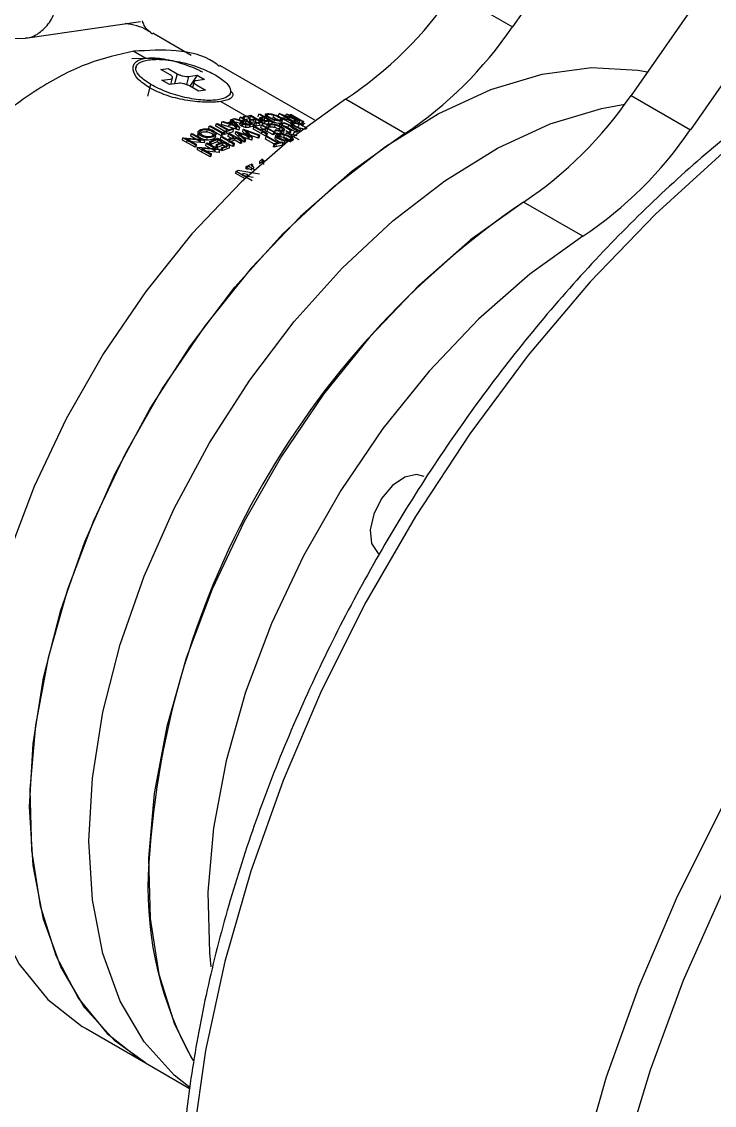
# Model space of a CAD drawing. Header units: millimetres. Extents: x 0 to 293, y 0 to 345.
# Drawn here: x 165.36 to 190.13, y 29.99 to 68.71 of the extents above; entities that cross this region are included whole.
import ezdxf

# ---------------------------------------------------------------- set-up
doc = ezdxf.new("R2010")
doc.units = ezdxf.units.MM

msp = doc.modelspace()

# ---------------------------------------------------------------- linework, layer by layer
at = {"color": 7, "linetype": 'Continuous', "lineweight": 25}
for p, q in [((265.632, 178.381), (187.152, 66.074)), ((267.754, 177.157), (189.273, 64.85)), ((251.499, 166.677), (182.909, 68.523)), ((180.788, 69.748), (182.909, 68.523)), ((165.497, 68.124), (169.604, 68.722)), ((171.418, 67.508), (170.052, 68.297)), ((165.042, 68.116), (165.497, 68.124)), ((170.23, 67.39), (169.297, 67.38)), ((169.372, 67.653), (169.796, 67.408)), ((169.451, 67.093), (169.439, 67.05)), ((170.342, 67.002), (170.594, 67.038)), ((170.667, 66.814), (170.342, 67.002)), ((170.594, 67.038), (170.919, 66.85)), ((175.839, 65.187), (172.45, 67.143)), ((170.376, 66.618), (170.681, 66.662)), ((170.645, 66.463), (170.376, 66.618)), ((170.694, 66.47), (170.758, 66.706)), ((170.919, 66.85), (170.82, 66.488)), ((171.33, 66.757), (171.249, 66.463)), ((171.33, 66.757), (171.634, 66.801)), ((171.634, 66.801), (171.376, 66.406)), ((171.903, 66.646), (171.598, 66.602)), ((171.634, 66.801), (171.903, 66.646)), ((169.869, 66.055), (169.98, 66.463)), ((170.949, 66.507), (170.645, 66.463)), ((171.685, 66.226), (171.36, 66.414)), ((171.521, 66.558), (171.465, 66.353)), ((171.612, 66.45), (171.937, 66.263)), ((171.937, 66.263), (171.685, 66.226)), ((172.483, 65.856), (173.498, 65.27)), ((172.816, 66.128), (172.828, 66.171)), ((179.065, 64.716), (176.944, 65.94)), ((187.152, 66.074), (189.273, 64.85)), ((172.302, 64.973), (172.317, 65.062)), ((172.317, 65.062), (172.362, 65.077)), ((172.719, 64.834), (172.317, 65.062)), ((172.362, 65.077), (172.764, 64.849)), ((172.507, 65.04), (172.524, 65.129)), ((172.524, 65.129), (172.571, 65.143)), ((173.151, 64.927), (172.524, 65.129)), ((172.571, 65.143), (172.71, 65.098)), ((172.71, 65.098), (172.904, 65.153)), ((172.765, 65.08), (172.928, 65.126)), ((173.001, 65.002), (172.765, 65.08)), ((172.823, 65.13), (172.842, 65.219)), ((172.885, 65.063), (172.823, 65.13)), ((172.842, 65.219), (172.886, 65.231)), ((172.904, 65.153), (172.842, 65.219)), ((172.886, 65.231), (173.158, 64.929)), ((172.904, 65.15), (172.924, 65.24)), ((173.188, 65.071), (172.904, 65.15)), ((172.909, 65.036), (172.928, 65.126)), ((172.924, 65.24), (172.976, 65.253)), ((173.208, 65.161), (172.924, 65.24)), ((172.928, 65.126), (173.034, 65.011)), ((172.976, 65.253), (173.247, 65.176)), ((173.146, 65.206), (173.168, 65.296)), ((173.32, 65.107), (173.146, 65.206)), ((173.168, 65.296), (173.212, 65.305)), ((173.342, 65.197), (173.168, 65.296)), ((173.188, 65.071), (173.208, 65.161)), ((173.212, 65.305), (173.655, 65.053)), ((173.226, 64.979), (173.246, 65.069)), ((173.247, 65.176), (173.266, 65.181)), ((173.266, 65.181), (173.342, 65.197)), ((173.269, 65.231), (173.292, 65.321)), ((173.311, 65.207), (173.269, 65.231)), ((173.272, 64.99), (173.292, 65.08)), ((173.282, 65.067), (173.304, 65.157)), ((173.36, 65.084), (173.282, 65.067)), ((173.292, 65.321), (173.523, 65.361)), ((173.333, 65.298), (173.292, 65.321)), ((173.304, 65.157), (173.382, 65.174)), ((173.311, 65.207), (173.333, 65.298)), ((173.525, 65.244), (173.311, 65.207)), ((173.549, 65.335), (173.333, 65.298)), ((173.382, 65.174), (173.36, 65.084)), ((173.548, 64.977), (173.36, 65.084)), ((173.382, 65.174), (173.569, 65.068)), ((173.569, 65.068), (173.491, 65.051)), ((173.502, 65.122), (173.525, 65.212)), ((173.543, 65.098), (173.502, 65.122)), ((173.523, 65.361), (173.551, 65.365)), ((173.962, 65.108), (173.523, 65.361)), ((173.525, 65.244), (173.549, 65.335)), ((173.685, 65.153), (173.525, 65.244)), ((173.525, 65.212), (173.71, 65.244)), ((173.566, 65.189), (173.525, 65.212)), ((173.543, 65.098), (173.566, 65.189)), ((173.726, 65.129), (173.543, 65.098)), ((173.71, 65.244), (173.549, 65.335)), ((173.551, 65.365), (173.994, 65.113)), ((173.751, 65.22), (173.566, 65.189)), ((173.679, 65.004), (173.702, 65.094)), ((173.702, 65.094), (173.909, 65.13)), ((173.744, 65.07), (173.702, 65.094)), ((173.744, 65.07), (173.721, 64.98)), ((173.726, 65.129), (173.751, 65.22)), ((173.884, 65.039), (173.726, 65.129)), ((173.962, 65.108), (173.744, 65.07)), ((173.909, 65.13), (173.751, 65.22)), ((173.816, 65.311), (173.843, 65.402)), ((173.84, 65.174), (173.866, 65.265)), ((173.843, 65.402), (173.886, 65.406)), ((174.011, 65.306), (173.843, 65.402)), ((173.886, 65.406), (174.329, 65.153)), ((173.904, 65.11), (173.929, 65.201)), ((173.936, 65.298), (174.011, 65.306)), ((173.947, 65.116), (173.973, 65.207)), ((173.953, 65.183), (173.98, 65.274)), ((173.994, 65.113), (173.962, 65.108)), ((173.969, 65.022), (173.994, 65.113)), ((173.98, 65.274), (174.053, 65.282)), ((174.053, 65.282), (174.026, 65.191)), ((174.046, 65.057), (174.072, 65.148)), ((174.079, 65.383), (174.05, 65.292)), ((174.053, 65.282), (174.245, 65.173)), ((174.111, 65.276), (174.14, 65.367)), ((174.245, 65.173), (174.172, 65.165)), ((174.184, 65.05), (174.211, 65.141)), ((174.329, 65.153), (174.211, 65.141)), ((174.301, 65.062), (174.329, 65.153)), ((174.369, 65.377), (174.338, 65.286)), ((174.376, 65.106), (174.405, 65.197)), ((174.532, 65.338), (174.565, 65.429)), ((174.979, 65.082), (174.532, 65.338)), ((174.563, 64.98), (174.591, 65.071)), ((175.012, 65.173), (174.565, 65.429)), ((174.565, 65.429), (174.572, 65.429)), ((174.572, 65.429), (175.112, 65.236)), ((174.601, 65.135), (174.632, 65.226)), ((174.625, 65.009), (174.654, 65.1)), ((174.662, 65.118), (174.693, 65.209)), ((174.732, 65.256), (174.665, 65.28)), ((174.666, 64.985), (174.696, 65.077)), ((174.766, 65.347), (174.699, 65.371)), ((174.699, 65.371), (174.718, 65.361)), ((174.718, 65.361), (174.752, 65.343)), ((174.732, 65.256), (174.766, 65.347)), ((175.269, 65.061), (174.732, 65.256)), ((174.752, 65.343), (175.05, 65.172)), ((175.305, 65.152), (174.766, 65.347)), ((174.792, 65.32), (174.827, 65.411)), ((175.126, 65.24), (174.827, 65.411)), ((174.827, 65.411), (174.865, 65.407)), ((174.865, 65.407), (175.312, 65.151)), ((174.921, 65.307), (174.958, 65.398)), ((175.09, 65.149), (174.927, 65.242)), ((175.401, 65.144), (174.958, 65.398)), ((174.958, 65.398), (174.998, 65.393)), ((175, 65.072), (174.968, 64.981)), ((175.012, 65.173), (174.979, 65.082)), ((175.017, 65.08), (174.979, 65.082)), ((174.998, 65.393), (175.441, 65.139)), ((175.05, 65.172), (175.012, 65.173)), ((175.017, 65.08), (175.05, 65.172)), ((175.09, 65.149), (175.126, 65.24)), ((175.122, 65.131), (175.09, 65.149)), ((175.112, 65.236), (175.152, 65.221)), ((175.364, 65.053), (175.116, 65.195)), ((175.122, 65.131), (175.158, 65.222)), ((175.13, 65.127), (175.122, 65.131)), ((175.158, 65.222), (175.126, 65.24)), ((175.13, 65.127), (175.165, 65.218)), ((175.143, 65.12), (175.13, 65.127)), ((175.152, 65.221), (175.179, 65.211)), ((175.165, 65.218), (175.158, 65.222)), ((175.179, 65.211), (175.165, 65.218)), ((175.269, 65.061), (175.305, 65.152)), ((175.276, 65.06), (175.312, 65.151)), ((175.312, 65.151), (175.305, 65.152)), ((175.364, 65.053), (175.401, 65.144)), ((175.441, 65.139), (175.401, 65.144)), ((175.441, 65.139), (175.404, 65.048)), ((175.409, 64.991), (175.445, 65.082)), ((175.445, 65.082), (175.484, 65.078)), ((171.412, 64.615), (171.419, 64.7)), ((171.419, 64.7), (171.463, 64.72)), ((171.718, 64.531), (171.419, 64.7)), ((171.463, 64.72), (171.91, 64.467)), ((171.667, 64.753), (171.658, 64.667)), ((171.722, 64.663), (171.731, 64.749)), ((171.981, 64.854), (171.97, 64.766)), ((172.057, 64.886), (172.07, 64.974)), ((172.501, 64.634), (172.057, 64.886)), ((172.07, 64.974), (172.116, 64.991)), ((172.513, 64.722), (172.07, 64.974)), ((172.116, 64.991), (172.56, 64.739)), ((172.233, 64.617), (172.245, 64.704)), ((172.297, 64.612), (172.309, 64.699)), ((172.704, 64.745), (172.302, 64.973)), ((172.501, 64.634), (172.513, 64.722)), ((173.133, 64.838), (172.507, 65.04)), ((172.56, 64.739), (172.513, 64.722)), ((172.56, 64.739), (172.546, 64.651)), ((172.587, 64.788), (172.573, 64.7)), ((172.614, 64.676), (172.573, 64.7)), ((172.587, 64.788), (172.719, 64.834)), ((172.628, 64.764), (172.587, 64.788)), ((172.92, 64.778), (172.614, 64.676)), ((172.614, 64.676), (172.628, 64.764)), ((172.936, 64.867), (172.628, 64.764)), ((172.745, 64.608), (172.759, 64.696)), ((172.909, 65.036), (172.748, 64.991)), ((172.759, 64.696), (172.804, 64.712)), ((172.953, 64.586), (172.759, 64.696)), ((172.764, 64.849), (172.895, 64.891)), ((172.804, 64.712), (173.247, 64.46)), ((172.895, 64.891), (172.936, 64.867)), ((173.016, 64.922), (172.909, 65.036)), ((172.92, 64.778), (172.936, 64.867)), ((173.045, 64.986), (173.001, 65.002)), ((173.004, 64.7), (173.02, 64.788)), ((173.313, 64.4), (173.004, 64.7)), ((173.016, 64.922), (173.034, 65.011)), ((173.038, 64.9), (173.016, 64.922)), ((173.02, 64.788), (173.028, 64.791)), ((173.328, 64.488), (173.02, 64.788)), ((173.028, 64.791), (173.458, 64.647)), ((173.034, 65.011), (173.056, 64.989)), ((173.038, 64.9), (173.056, 64.989)), ((173.051, 64.887), (173.038, 64.9)), ((173.069, 64.977), (173.045, 64.986)), ((173.056, 64.989), (173.069, 64.977)), ((173.193, 64.708), (173.131, 64.731)), ((173.131, 64.731), (173.14, 64.724)), ((173.133, 64.838), (173.151, 64.927)), ((173.14, 64.84), (173.133, 64.838)), ((173.14, 64.84), (173.158, 64.929)), ((173.14, 64.724), (173.145, 64.72)), ((173.145, 64.72), (173.167, 64.7)), ((173.158, 64.929), (173.151, 64.927)), ((173.167, 64.7), (173.373, 64.503)), ((173.177, 64.619), (173.193, 64.708)), ((173.603, 64.572), (173.193, 64.708)), ((173.266, 64.777), (173.284, 64.867)), ((173.466, 64.565), (173.266, 64.777)), ((173.284, 64.867), (173.291, 64.869)), ((173.483, 64.654), (173.284, 64.867)), ((173.291, 64.869), (173.878, 64.651)), ((173.369, 64.931), (173.389, 65.021)), ((173.428, 64.694), (173.369, 64.718)), ((173.447, 64.783), (173.387, 64.807)), ((173.387, 64.807), (173.401, 64.796)), ((173.401, 64.796), (173.421, 64.776)), ((173.421, 64.776), (173.611, 64.574)), ((173.428, 64.694), (173.447, 64.783)), ((173.812, 64.549), (173.428, 64.694)), ((173.831, 64.639), (173.447, 64.783)), ((173.509, 64.936), (173.53, 65.026)), ((173.633, 64.963), (173.509, 64.936)), ((173.655, 65.053), (173.53, 65.026)), ((173.633, 64.963), (173.655, 65.053)), ((173.645, 64.869), (173.666, 64.959)), ((174.088, 64.616), (173.645, 64.869)), ((173.666, 64.959), (173.71, 64.968)), ((174.109, 64.706), (173.666, 64.959)), ((173.721, 64.98), (173.679, 65.004)), ((173.71, 64.968), (173.904, 64.858)), ((173.937, 65.017), (173.721, 64.98)), ((173.904, 64.858), (174.126, 64.901)), ((173.908, 64.921), (173.932, 65.012)), ((174.102, 64.811), (173.908, 64.921)), ((174.145, 64.787), (173.925, 64.743)), ((173.932, 65.012), (173.975, 65.019)), ((174.126, 64.901), (173.932, 65.012)), ((173.969, 65.022), (173.937, 65.017)), ((173.937, 65.017), (174.111, 64.917)), ((174.168, 64.877), (173.946, 64.834)), ((173.946, 64.834), (174.153, 64.716)), ((173.975, 65.019), (174.418, 64.767)), ((174.088, 64.616), (174.109, 64.706)), ((174.153, 64.716), (174.109, 64.706)), ((174.119, 64.893), (174.111, 64.917)), ((174.119, 64.893), (174.143, 64.984)), ((174.164, 64.886), (174.119, 64.893)), ((174.131, 64.626), (174.153, 64.716)), ((174.136, 65.007), (174.189, 64.977)), ((174.143, 64.984), (174.136, 65.007)), ((174.189, 64.977), (174.143, 64.984)), ((174.145, 64.787), (174.168, 64.877)), ((174.351, 64.669), (174.145, 64.787)), ((174.405, 64.747), (174.164, 64.886)), ((174.164, 64.886), (174.178, 64.884)), ((174.375, 64.759), (174.168, 64.877)), ((174.178, 64.884), (174.202, 64.975)), ((174.202, 64.975), (174.189, 64.977)), ((174.195, 64.969), (174.22, 65.06)), ((174.237, 64.945), (174.263, 65.036)), ((174.351, 64.669), (174.375, 64.759)), ((174.394, 64.676), (174.351, 64.669)), ((174.418, 64.767), (174.375, 64.759)), ((174.394, 64.676), (174.418, 64.767)), ((174.426, 64.827), (174.401, 64.737)), ((174.442, 64.726), (174.401, 64.737)), ((174.406, 64.929), (174.433, 65.02)), ((174.426, 64.827), (174.429, 64.838)), ((174.467, 64.816), (174.426, 64.827)), ((174.429, 64.838), (174.433, 64.847)), ((174.467, 64.816), (174.429, 64.838)), ((174.442, 64.726), (174.645, 64.608)), ((174.583, 64.859), (174.61, 64.95)), ((174.605, 64.735), (174.631, 64.826)), ((174.639, 64.91), (174.667, 65.002)), ((174.648, 64.711), (174.674, 64.802)), ((174.959, 64.835), (174.667, 65.002)), ((174.669, 64.779), (174.696, 64.87)), ((174.723, 64.668), (174.67, 64.699)), ((174.67, 64.699), (174.745, 64.686)), ((174.713, 65.003), (175.001, 64.838)), ((174.73, 64.764), (174.758, 64.855)), ((174.805, 64.651), (174.831, 64.742)), ((174.931, 64.744), (174.806, 64.815)), ((174.831, 64.742), (174.838, 64.743)), ((175.279, 64.486), (174.831, 64.742)), ((174.838, 64.743), (175.198, 64.642)), ((174.883, 64.923), (174.914, 65.014)), ((175.172, 64.758), (174.883, 64.923)), ((175.202, 64.849), (174.914, 65.014)), ((174.959, 64.835), (174.931, 64.744)), ((174.973, 64.747), (174.931, 64.744)), ((174.952, 65.017), (175.244, 64.85)), ((175.001, 64.838), (174.959, 64.835)), ((175.035, 64.67), (174.966, 64.69)), ((174.966, 64.69), (174.986, 64.68)), ((174.973, 64.747), (175.001, 64.838)), ((174.986, 64.68), (175.02, 64.662)), ((175.028, 64.963), (175.06, 65.054)), ((175.079, 64.675), (175.107, 64.766)), ((175.107, 64.766), (175.147, 64.769)), ((175.172, 64.758), (175.202, 64.849)), ((175.213, 64.759), (175.172, 64.758)), ((175.244, 64.85), (175.202, 64.849)), ((175.213, 64.759), (175.244, 64.85)), ((175.284, 65.049), (175.25, 64.957)), ((175.294, 64.794), (175.326, 64.886)), ((175.404, 65.048), (175.364, 65.053)), ((171.115, 64.475), (171.12, 64.56)), ((171.563, 64.222), (171.115, 64.475)), ((171.12, 64.56), (171.128, 64.564)), ((171.568, 64.306), (171.12, 64.56)), ((171.128, 64.564), (171.701, 64.513)), ((171.324, 64.431), (171.253, 64.44)), ((171.33, 64.516), (171.259, 64.524)), ((171.259, 64.524), (171.279, 64.515)), ((171.279, 64.515), (171.312, 64.497)), ((171.312, 64.497), (171.611, 64.328)), ((171.324, 64.431), (171.33, 64.516)), ((171.895, 64.377), (171.324, 64.431)), ((171.902, 64.463), (171.33, 64.516)), ((171.711, 64.445), (171.412, 64.615)), ((171.568, 64.306), (171.563, 64.222)), ((171.611, 64.328), (171.568, 64.306)), ((171.606, 64.243), (171.611, 64.328)), ((171.701, 64.513), (171.744, 64.508)), ((171.711, 64.445), (171.718, 64.531)), ((171.743, 64.429), (171.711, 64.445)), ((171.75, 64.514), (171.718, 64.531)), ((171.743, 64.429), (171.75, 64.514)), ((171.75, 64.425), (171.743, 64.429)), ((171.744, 64.508), (171.772, 64.504)), ((171.758, 64.511), (171.75, 64.514)), ((171.75, 64.425), (171.758, 64.511)), ((171.764, 64.419), (171.75, 64.425)), ((171.772, 64.504), (171.758, 64.511)), ((171.895, 64.377), (171.902, 64.463)), ((171.902, 64.381), (171.895, 64.377)), ((171.91, 64.467), (171.902, 64.463)), ((171.902, 64.381), (171.91, 64.467)), ((171.945, 64.277), (171.952, 64.363)), ((171.952, 64.363), (171.995, 64.383)), ((172.251, 64.193), (171.952, 64.363)), ((171.985, 64.482), (171.994, 64.568)), ((171.995, 64.383), (172.443, 64.129)), ((172.084, 64.341), (172.092, 64.427)), ((172.125, 64.318), (172.084, 64.341)), ((172.092, 64.427), (172.365, 64.545)), ((172.134, 64.404), (172.092, 64.427)), ((172.351, 64.416), (172.125, 64.318)), ((172.125, 64.318), (172.134, 64.404)), ((172.361, 64.502), (172.134, 64.404)), ((172.318, 64.241), (172.327, 64.327)), ((172.327, 64.327), (172.521, 64.411)), ((172.368, 64.304), (172.327, 64.327)), ((172.361, 64.502), (172.351, 64.416)), ((172.511, 64.325), (172.351, 64.416)), ((172.359, 64.218), (172.368, 64.304)), ((172.552, 64.301), (172.359, 64.218)), ((172.521, 64.411), (172.361, 64.502)), ((172.365, 64.545), (172.808, 64.293)), ((172.563, 64.388), (172.368, 64.304)), ((172.471, 64.505), (172.483, 64.592)), ((172.914, 64.254), (172.471, 64.505)), ((172.483, 64.592), (172.528, 64.61)), ((172.926, 64.341), (172.483, 64.592)), ((172.546, 64.651), (172.501, 64.634)), ((172.503, 64.204), (172.721, 64.298)), ((172.528, 64.61), (172.722, 64.5)), ((172.808, 64.293), (172.544, 64.18)), ((172.552, 64.301), (172.563, 64.388)), ((172.711, 64.211), (172.552, 64.301)), ((172.721, 64.298), (172.563, 64.388)), ((172.722, 64.5), (172.953, 64.586)), ((172.939, 64.498), (172.745, 64.608)), ((172.981, 64.474), (172.753, 64.389)), ((172.995, 64.562), (172.765, 64.476)), ((172.765, 64.476), (172.971, 64.359)), ((172.798, 64.207), (172.808, 64.293)), ((172.914, 64.254), (172.926, 64.341)), ((172.971, 64.359), (172.926, 64.341)), ((172.959, 64.271), (172.971, 64.359)), ((172.981, 64.474), (172.995, 64.562)), ((173.188, 64.356), (172.981, 64.474)), ((173.202, 64.444), (172.995, 64.562)), ((173.177, 64.619), (173.115, 64.642)), ((173.586, 64.482), (173.177, 64.619)), ((173.188, 64.356), (173.202, 64.444)), ((173.233, 64.372), (173.188, 64.356)), ((173.247, 64.46), (173.202, 64.444)), ((173.233, 64.372), (173.247, 64.46)), ((173.313, 64.4), (173.328, 64.488)), ((173.358, 64.415), (173.313, 64.4)), ((173.373, 64.503), (173.328, 64.488)), ((173.358, 64.415), (173.373, 64.503)), ((173.458, 64.647), (173.494, 64.634)), ((173.466, 64.565), (173.483, 64.654)), ((173.485, 64.547), (173.466, 64.565)), ((173.502, 64.636), (173.483, 64.654)), ((173.502, 64.636), (173.485, 64.547)), ((173.496, 64.537), (173.485, 64.547)), ((173.494, 64.634), (173.513, 64.626)), ((173.513, 64.626), (173.502, 64.636)), ((173.586, 64.482), (173.603, 64.572)), ((173.594, 64.485), (173.586, 64.482)), ((173.594, 64.485), (173.611, 64.574)), ((173.611, 64.574), (173.603, 64.572)), ((173.812, 64.549), (173.831, 64.639)), ((173.859, 64.562), (173.812, 64.549)), ((173.878, 64.651), (173.831, 64.639)), ((173.859, 64.562), (173.878, 64.651)), ((174.079, 64.515), (174.099, 64.605)), ((174.481, 64.287), (174.079, 64.515)), ((174.131, 64.626), (174.088, 64.616)), ((174.099, 64.605), (174.144, 64.616)), ((174.501, 64.377), (174.099, 64.605)), ((174.144, 64.616), (174.545, 64.387)), ((174.372, 64.344), (174.352, 64.255)), ((174.372, 64.344), (174.501, 64.377)), ((174.413, 64.321), (174.372, 64.344)), ((174.394, 64.231), (174.413, 64.321)), ((174.693, 64.302), (174.394, 64.231)), ((174.715, 64.392), (174.413, 64.321)), ((174.423, 64.544), (174.445, 64.635)), ((174.485, 64.532), (174.508, 64.623)), ((174.545, 64.387), (174.673, 64.416)), ((174.673, 64.416), (174.715, 64.392)), ((174.693, 64.302), (174.715, 64.392)), ((174.699, 64.577), (174.984, 64.412)), ((174.721, 64.573), (174.699, 64.577)), ((174.745, 64.664), (174.721, 64.573)), ((174.723, 64.668), (174.745, 64.664)), ((174.772, 64.449), (174.749, 64.358)), ((174.984, 64.422), (175.009, 64.513)), ((174.984, 64.412), (174.984, 64.422)), ((175.008, 64.579), (175.035, 64.67)), ((175.009, 64.513), (175.009, 64.503)), ((175.063, 64.472), (175.009, 64.503)), ((171.606, 64.243), (171.563, 64.222)), ((171.649, 64.137), (171.653, 64.221)), ((172.096, 63.884), (171.649, 64.137)), ((171.653, 64.221), (171.661, 64.225)), ((172.101, 63.968), (171.653, 64.221)), ((171.661, 64.225), (172.234, 64.176)), ((171.857, 64.093), (171.786, 64.101)), ((171.863, 64.178), (171.792, 64.186)), ((171.792, 64.186), (171.812, 64.176)), ((171.812, 64.176), (171.845, 64.159)), ((171.845, 64.159), (172.144, 63.99)), ((171.857, 64.093), (171.863, 64.178)), ((172.428, 64.04), (171.857, 64.093)), ((172.435, 64.126), (171.863, 64.178)), ((172.244, 64.108), (171.945, 64.277)), ((172.101, 63.968), (172.096, 63.884)), ((172.139, 63.905), (172.096, 63.884)), ((172.144, 63.99), (172.101, 63.968)), ((172.139, 63.905), (172.144, 63.99)), ((172.234, 64.176), (172.277, 64.171)), ((172.244, 64.108), (172.251, 64.193)), ((172.276, 64.092), (172.244, 64.108)), ((172.283, 64.177), (172.251, 64.193)), ((172.276, 64.092), (172.283, 64.177)), ((172.284, 64.088), (172.276, 64.092)), ((172.277, 64.171), (172.305, 64.167)), ((172.291, 64.174), (172.283, 64.177)), ((172.284, 64.088), (172.291, 64.174)), ((172.297, 64.082), (172.284, 64.088)), ((172.305, 64.167), (172.291, 64.174)), ((172.359, 64.218), (172.318, 64.241)), ((172.428, 64.04), (172.435, 64.126)), ((172.436, 64.044), (172.428, 64.04)), ((172.443, 64.129), (172.435, 64.126)), ((172.436, 64.044), (172.443, 64.129)), ((172.494, 64.118), (172.503, 64.204)), ((172.536, 64.094), (172.494, 64.118)), ((172.544, 64.18), (172.503, 64.204)), ((172.798, 64.207), (172.536, 64.094)), ((172.536, 64.094), (172.544, 64.18)), ((172.959, 64.271), (172.914, 64.254)), ((174.394, 64.231), (174.352, 64.255)), ((173.383, 63.455), (173.39, 63.541)), ((173.39, 63.541), (173.58, 63.625)), ((173.39, 63.541), (173.419, 63.524)), ((173.419, 63.524), (173.412, 63.438)), ((173.61, 63.608), (173.58, 63.625)), ((173.61, 63.608), (173.601, 63.522)), ((173.652, 63.522), (173.643, 63.437)), ((173.971, 63.71), (173.983, 63.797)), ((174.008, 63.677), (174.02, 63.765)), ((173.022, 63.282), (173.027, 63.366)), ((173.347, 63.094), (173.022, 63.282)), ((173.027, 63.366), (173.093, 63.399)), ((173.027, 63.366), (173.601, 63.034)), ((173.869, 63.262), (173.093, 63.399)), ((173.267, 63.214), (173.261, 63.211)), ((173.266, 63.295), (173.272, 63.298)), ((173.272, 63.298), (173.267, 63.214)), ((173.432, 63.182), (173.267, 63.214)), ((173.272, 63.298), (173.437, 63.266)), ((173.412, 63.438), (173.383, 63.455)), ((173.432, 63.182), (173.437, 63.266)), ((173.634, 63.146), (173.432, 63.182)), ((173.584, 63.491), (173.576, 63.406)), ((173.584, 63.491), (173.688, 63.431)), ((185.429, 61.042), (183.308, 62.266)), ((167.665, 32.725), (169.786, 31.501)), ((169.786, 31.501), (171.385, 30.578))]:
    msp.add_line(p, q, dxfattribs=at)
at = {"color": 7, "linetype": 'Continuous', "lineweight": 25, "flags": 128}
for points in [[(208.446, 71.325), (207.488, 71.38), (205.209, 71.27), (202.836, 70.834), (200.393, 70.076), (197.906, 69.003), (195.4, 67.627), (192.9, 65.962), (190.433, 64.024), (188.023, 61.834), (185.696, 59.414), (183.475, 56.79), (181.383, 53.987), (179.441, 51.034), (177.67, 47.963), (176.088, 44.804), (174.71, 41.59), (173.551, 38.354), (172.623, 35.129), (171.936, 31.948), (171.496, 28.844)], [(165.643, 40.658), (165.77, 42.907), (166.146, 45.262), (166.766, 47.681), (167.618, 50.12), (168.687, 52.536), (169.954, 54.885), (171.397, 57.126), (172.989, 59.219), (174.703, 61.127), (176.507, 62.815), (178.37, 64.253), (180.258, 65.416), (182.138, 66.283), (183.975, 66.838), (185.738, 67.072), (187.395, 66.98), (187.74, 66.916)], [(176.944, 65.94), (175.053, 64.589), (173.209, 62.973), (171.446, 61.124), (169.795, 59.073), (168.288, 56.859), (166.95, 54.521), (165.807, 52.102), (164.879, 49.645), (164.183, 47.196), (163.731, 44.799), (163.532, 42.496), (163.589, 40.331), (163.902, 38.342), (164.464, 36.565), (165.266, 35.033), (166.292, 33.773), (167.525, 32.808), (167.665, 32.725)], [(167.765, 39.433), (167.891, 41.682), (168.267, 44.038), (168.887, 46.456), (169.739, 48.895), (170.808, 51.311), (172.075, 53.66), (173.518, 55.902), (175.11, 57.995), (176.824, 59.902), (178.628, 61.59), (180.491, 63.029), (182.379, 64.192), (184.259, 65.058), (186.097, 65.613), (186.929, 65.763)], [(167.765, 39.433), (167.891, 41.682), (168.267, 44.038), (168.887, 46.456), (169.739, 48.895), (170.808, 51.311), (172.075, 53.66), (173.518, 55.902), (175.11, 57.995), (176.824, 59.902), (178.628, 61.59), (180.491, 63.029), (182.379, 64.192), (184.259, 65.058), (186.097, 65.613), (186.929, 65.763)], [(179.065, 64.716), (177.174, 63.364), (175.33, 61.749), (173.567, 59.899), (171.917, 57.848), (170.409, 55.634), (169.072, 53.296), (167.928, 50.877), (167, 48.421), (166.304, 45.972), (165.852, 43.574), (165.653, 41.272), (165.711, 39.107), (166.023, 37.117), (166.585, 35.341), (167.387, 33.808), (168.414, 32.548), (169.647, 31.584), (169.786, 31.501)], [(185.351, 27.781), (186.279, 31.006), (187.438, 34.242), (188.816, 37.456), (190.398, 40.615), (192.169, 43.687), (194.111, 46.639), (196.203, 49.442), (198.424, 52.067), (200.751, 54.487), (203.161, 56.677), (205.628, 58.614), (208.128, 60.28), (210.634, 61.656), (213.121, 62.728), (215.564, 63.487), (217.937, 63.923), (220.216, 64.032), (221.204, 63.974)], [(231.379, 55.784), (230.242, 57.666), (228.885, 59.273), (227.322, 60.588), (225.57, 61.596), (223.648, 62.287), (221.575, 62.653), (219.375, 62.691), (217.069, 62.4), (214.683, 61.784), (212.242, 60.848), (209.772, 59.604), (207.299, 58.063), (204.848, 56.242), (202.447, 54.162), (200.121, 51.842), (197.894, 49.309), (195.789, 46.59), (193.83, 43.712), (192.037, 40.706), (190.429, 37.605), (189.022, 34.441), (187.833, 31.247), (186.873, 28.059)], [(183.308, 62.266), (181.417, 60.915), (179.573, 59.3), (177.81, 57.45), (176.159, 55.399), (174.652, 53.185), (173.314, 50.847), (172.171, 48.428), (171.243, 45.971), (170.547, 43.522), (170.095, 41.125), (169.896, 38.823), (169.953, 36.657), (170.266, 34.668), (170.828, 32.891), (171.444, 31.657)], [(185.429, 61.042), (183.538, 59.69), (181.694, 58.075), (179.931, 56.225), (178.281, 54.175), (176.773, 51.96), (175.435, 49.622), (174.292, 47.203), (173.364, 44.747), (172.668, 42.298), (172.216, 39.9), (172.017, 37.598), (172.075, 35.433), (172.127, 34.93)], [(179.753, 52.46), (179.484, 52.535), (179.062, 52.438), (178.622, 52.133), (178.234, 51.667), (177.954, 51.111), (177.827, 50.55), (177.871, 50.068), (178.08, 49.74), (178.153, 49.689)], [(169.786, 31.501), (168.687, 32.293), (167.618, 33.475), (166.766, 34.93), (166.146, 36.633), (165.77, 38.554), (165.643, 40.658)], [(171.382, 30.613), (170.808, 31.069), (169.739, 32.25), (168.887, 33.705), (168.267, 35.409), (167.891, 37.329), (167.765, 39.433)], [(171.382, 30.613), (170.808, 31.069), (169.739, 32.25), (168.887, 33.705), (168.267, 35.409), (167.891, 37.329), (167.765, 39.433)]]:
    msp.add_lwpolyline(points, dxfattribs=at)
at = {"color": 7, "linetype": 'Continuous', "lineweight": 25}
for centre, radius, start, end in [((169.176, 77.625), 14.031, 303.6159, 325.8481), ((171.297, 76.4), 14.031, 303.6159, 325.8481), ((175.54, 73.951), 14.031, 303.6159, 325.8481), ((177.661, 72.727), 14.031, 303.6159, 325.8481), ((200.76, 36.757), 30.908, 124.3769, 177.3084), ((182.413, 37.732), 12.536, 177.8205, 209.3814)]:
    msp.add_arc(centre, radius, start, end, dxfattribs=at)
for points, knots in [([(208.193, 71.384), (207.639, 71.427), (206.383, 71.523), (204.318, 71.328), (202.037, 70.861), (199.698, 70.098), (197.326, 69.058), (194.942, 67.747), (192.571, 66.179), (190.232, 64.369), (187.948, 62.335), (185.738, 60.096), (183.622, 57.672), (181.617, 55.085), (179.742, 52.358), (178.013, 49.515), (176.445, 46.583), (175.052, 43.587), (173.848, 40.553), (172.842, 37.509), (172.044, 34.48), (171.462, 31.494), (171.103, 28.577), (170.97, 25.755), (171.066, 23.051), (171.393, 20.492), (171.949, 18.101), (172.731, 15.902), (173.73, 13.914), (174.946, 12.176), (176.091, 10.897), (176.893, 10.303), (177.156, 10.108)], [0, 0, 0, 0, 0.026623, 0.060332, 0.09426, 0.128356, 0.162559, 0.196816, 0.231087, 0.265347, 0.299589, 0.333812, 0.368016, 0.402205, 0.436383, 0.470557, 0.50473, 0.538907, 0.573092, 0.607291, 0.641509, 0.675752, 0.710021, 0.744321, 0.778648, 0.812993, 0.847327, 0.881607, 0.915772, 0.94975, 0.983489, 1, 1, 1, 1]), ([(165.496, 68.139), (165.524, 68.139), (165.715, 68.133), (166.039, 68.33), (166.417, 68.714), (166.555, 69.096), (166.623, 69.287)], [0, 0, 0, 0, 0.053923, 0.369282, 0.684641, 1, 1, 1, 1]), ([(170.034, 68.268), (169.971, 68.319), (169.7, 68.534), (169.345, 68.597), (169.073, 68.645)], [0, 0, 0, 0, 0.2338879, 1, 1, 1, 1]), ([(169.672, 68.74), (169.69, 68.684), (169.748, 68.504), (169.878, 68.409), (169.967, 68.344)], [0, 0, 0, 0, 0.310532, 1, 1, 1, 1]), ([(169.672, 68.74), (169.69, 68.684), (169.748, 68.504), (169.878, 68.409), (169.967, 68.344)], [0, 0, 0, 0, 0.310532, 1, 1, 1, 1]), ([(169.372, 67.653), (168.832, 67.534), (167.751, 67.298), (166.046, 66.417), (164.361, 65.189), (162.75, 63.622), (161.278, 61.786), (160.001, 59.75), (158.968, 57.591), (158.218, 55.394), (157.781, 53.242), (157.674, 51.219), (157.898, 49.399), (158.454, 47.866), (159.239, 46.698), (159.949, 46.245), (160.269, 46.041)], [0, 0, 0, 0, 0.072343, 0.144686, 0.217029, 0.289372, 0.361716, 0.434059, 0.506402, 0.578745, 0.651088, 0.723431, 0.795774, 0.868117, 0.94046, 1, 1, 1, 1]), ([(169.935, 66.344), (169.782, 66.448), (169.477, 66.656), (169.333, 66.941), (169.345, 67.138), (169.427, 67.264), (169.572, 67.361), (169.721, 67.392), (169.796, 67.408)], [0, 0, 0, 0, 0.249428, 0.498699, 0.624815, 0.749145, 0.875052, 1, 1, 1, 1]), ([(172.432, 67.114), (172.367, 67.164), (171.934, 67.496), (170.912, 67.74), (169.885, 67.682), (169.372, 67.653)], [0, 0, 0, 0, 0.081297, 0.540649, 1, 1, 1, 1]), ([(169.796, 67.408), (169.88, 67.415), (170.05, 67.43), (170.358, 67.399), (170.69, 67.334), (171.144, 67.204), (171.553, 67.056), (171.782, 66.937), (171.821, 66.917)], [0, 0, 0, 0, 0.155431, 0.31207, 0.467399, 0.625008, 0.936301, 1, 1, 1, 1]), ([(172.483, 65.856), (172.398, 65.847), (172.227, 65.828), (171.91, 65.83), (171.568, 65.855), (171.096, 65.923), (170.496, 66.067), (170.122, 66.252), (169.935, 66.344)], [0, 0, 0, 0, 0.1249258, 0.2508268, 0.3752303, 0.5014577, 0.7507517, 1, 1, 1, 1]), ([(172.831, 66.24), (172.858, 66.211), (172.924, 66.139), (172.909, 66.052), (172.843, 65.966), (172.705, 65.898), (172.557, 65.87), (172.483, 65.856)], [0, 0, 0, 0, 0.145632, 0.36065, 0.572623, 0.787126, 1, 1, 1, 1]), ([(173.226, 64.979), (173.212, 64.988), (173.185, 65.004), (173.164, 65.03), (173.165, 65.053), (173.18, 65.065), (173.188, 65.071)], [0, 0, 0, 0, 0.267027, 0.499924, 0.733316, 1, 1, 1, 1]), ([(173.246, 65.069), (173.232, 65.077), (173.206, 65.094), (173.186, 65.12), (173.186, 65.143), (173.2, 65.155), (173.208, 65.161)], [0, 0, 0, 0, 0.263442, 0.499023, 0.735135, 1, 1, 1, 1]), ([(173.282, 65.067), (173.269, 65.063), (173.244, 65.057), (173.227, 65.042), (173.227, 65.028), (173.238, 65.012), (173.258, 64.999), (173.272, 64.99)], [0, 0, 0, 0, 0.278998, 0.500572, 0.614699, 0.731243, 1, 1, 1, 1]), ([(173.389, 65.021), (173.377, 65.023), (173.352, 65.027), (173.3, 65.042), (173.268, 65.058), (173.246, 65.069)], [0, 0, 0, 0, 0.240376, 0.478931, 1, 1, 1, 1]), ([(173.292, 65.08), (173.284, 65.085), (173.27, 65.093), (173.256, 65.106), (173.248, 65.118), (173.248, 65.132), (173.265, 65.147), (173.29, 65.154), (173.304, 65.157)], [0, 0, 0, 0, 0.142053, 0.268046, 0.384287, 0.498707, 0.720428, 1, 1, 1, 1]), ([(173.491, 65.051), (173.475, 65.048), (173.448, 65.043), (173.404, 65.043), (173.369, 65.049), (173.332, 65.06), (173.308, 65.072), (173.292, 65.08)], [0, 0, 0, 0, 0.280172, 0.50188, 0.616142, 0.732498, 1, 1, 1, 1]), ([(173.904, 65.11), (173.885, 65.122), (173.858, 65.139), (173.842, 65.161), (173.841, 65.17), (173.84, 65.174)], [0, 0, 0, 0, 0.521378, 0.760157, 1, 1, 1, 1]), ([(173.866, 65.265), (173.871, 65.273), (173.881, 65.289), (173.917, 65.295), (173.936, 65.298)], [0, 0, 0, 0, 0.461765, 1, 1, 1, 1]), ([(173.929, 65.201), (173.911, 65.213), (173.884, 65.23), (173.867, 65.252), (173.867, 65.261), (173.866, 65.265)], [0, 0, 0, 0, 0.520742, 0.759624, 1, 1, 1, 1]), ([(174.046, 65.057), (174.033, 65.06), (174.009, 65.066), (173.957, 65.083), (173.925, 65.099), (173.904, 65.11)], [0, 0, 0, 0, 0.238264, 0.476411, 1, 1, 1, 1]), ([(173.973, 65.207), (173.959, 65.216), (173.939, 65.229), (173.927, 65.245), (173.926, 65.257), (173.942, 65.269), (173.966, 65.272), (173.98, 65.274)], [0, 0, 0, 0, 0.2684009, 0.3846459, 0.4981569, 0.7201413, 1, 1, 1, 1]), ([(174.072, 65.148), (174.059, 65.151), (174.035, 65.156), (173.983, 65.174), (173.951, 65.19), (173.929, 65.201)], [0, 0, 0, 0, 0.238816, 0.477074, 1, 1, 1, 1]), ([(174.172, 65.165), (174.157, 65.164), (174.13, 65.162), (174.086, 65.166), (174.051, 65.174), (174.013, 65.186), (173.99, 65.199), (173.973, 65.207)], [0, 0, 0, 0, 0.2799101, 0.5018288, 0.6158231, 0.7321818, 1, 1, 1, 1]), ([(174.211, 65.141), (174.189, 65.139), (174.15, 65.136), (174.096, 65.144), (174.072, 65.148)], [0, 0, 0, 0, 0.538557, 1, 1, 1, 1]), ([(174.079, 65.383), (174.082, 65.395), (174.088, 65.419), (174.156, 65.43), (174.249, 65.426), (174.328, 65.406), (174.367, 65.396)], [0, 0, 0, 0, 0.247123, 0.499988, 0.752615, 1, 1, 1, 1]), ([(174.405, 65.197), (174.385, 65.203), (174.344, 65.214), (174.265, 65.243), (174.177, 65.286), (174.113, 65.33), (174.085, 65.363), (174.081, 65.376), (174.079, 65.383)], [0, 0, 0, 0, 0.126805, 0.249029, 0.500262, 0.75368, 0.875238, 1, 1, 1, 1]), ([(174.14, 65.367), (174.14, 65.373), (174.14, 65.383), (174.155, 65.397), (174.198, 65.406), (174.262, 65.402), (174.322, 65.39), (174.353, 65.382), (174.369, 65.377)], [0, 0, 0, 0, 0.125602, 0.247537, 0.500012, 0.75245, 0.874362, 1, 1, 1, 1]), ([(174.632, 65.226), (174.633, 65.222), (174.633, 65.212), (174.618, 65.198), (174.574, 65.191), (174.509, 65.194), (174.448, 65.205), (174.385, 65.221), (174.303, 65.249), (174.222, 65.289), (174.158, 65.332), (174.146, 65.356), (174.14, 65.367)], [0, 0, 0, 0, 0.062953, 0.124056, 0.250824, 0.377875, 0.438947, 0.501811, 0.623452, 0.750968, 0.877296, 1, 1, 1, 1]), ([(174.376, 65.106), (174.356, 65.111), (174.316, 65.123), (174.256, 65.144), (174.224, 65.16), (174.207, 65.169)], [0, 0, 0, 0, 0.339275, 0.668728, 1, 1, 1, 1]), ([(174.22, 65.06), (174.251, 65.062), (174.311, 65.066), (174.391, 65.049), (174.431, 65.041)], [0, 0, 0, 0, 0.507292, 1, 1, 1, 1]), ([(174.601, 65.135), (174.595, 65.146), (174.582, 65.169), (174.517, 65.211), (174.434, 65.253), (174.37, 65.275), (174.338, 65.286)], [0, 0, 0, 0, 0.244223, 0.500434, 0.753677, 1, 1, 1, 1]), ([(174.367, 65.396), (174.387, 65.389), (174.427, 65.377), (174.506, 65.346), (174.594, 65.303), (174.658, 65.259), (174.687, 65.228), (174.691, 65.215), (174.693, 65.209)], [0, 0, 0, 0, 0.126612, 0.248789, 0.500282, 0.754019, 0.875515, 1, 1, 1, 1]), ([(174.369, 65.377), (174.401, 65.366), (174.465, 65.345), (174.548, 65.303), (174.614, 65.26), (174.626, 65.237), (174.632, 65.226)], [0, 0, 0, 0, 0.245469, 0.500012, 0.75437, 1, 1, 1, 1]), ([(174.614, 65.083), (174.605, 65.081), (174.576, 65.074), (174.493, 65.079), (174.415, 65.097), (174.376, 65.106)], [0, 0, 0, 0, 0.201878, 0.60557, 1, 1, 1, 1]), ([(174.693, 65.209), (174.691, 65.198), (174.685, 65.176), (174.618, 65.166), (174.524, 65.17), (174.445, 65.188), (174.405, 65.197)], [0, 0, 0, 0, 0.246818, 0.499992, 0.753183, 1, 1, 1, 1]), ([(174.591, 65.071), (174.595, 65.079), (174.601, 65.095), (174.636, 65.098), (174.654, 65.1)], [0, 0, 0, 0, 0.474081, 1, 1, 1, 1]), ([(174.667, 65.002), (174.646, 65.015), (174.616, 65.034), (174.595, 65.057), (174.593, 65.067), (174.591, 65.071)], [0, 0, 0, 0, 0.524336, 0.762921, 1, 1, 1, 1]), ([(174.696, 65.077), (174.682, 65.075), (174.661, 65.073), (174.65, 65.063), (174.649, 65.055), (174.655, 65.044), (174.673, 65.027), (174.697, 65.013), (174.713, 65.003)], [0, 0, 0, 0, 0.273993, 0.390713, 0.501274, 0.608495, 0.724491, 1, 1, 1, 1]), ([(174.654, 65.1), (174.675, 65.101), (174.715, 65.101), (174.769, 65.088), (174.795, 65.083)], [0, 0, 0, 0, 0.5266517, 1, 1, 1, 1]), ([(174.914, 65.014), (174.896, 65.024), (174.87, 65.038), (174.83, 65.054), (174.802, 65.063), (174.775, 65.07), (174.736, 65.077), (174.712, 65.077), (174.696, 65.077)], [0, 0, 0, 0, 0.275532, 0.391487, 0.498685, 0.609336, 0.726126, 1, 1, 1, 1]), ([(174.795, 65.083), (174.808, 65.078), (174.836, 65.07), (174.892, 65.049), (174.928, 65.03), (174.952, 65.017)], [0, 0, 0, 0, 0.2365087, 0.4749218, 1, 1, 1, 1]), ([(175, 65.072), (175.002, 65.083), (175.007, 65.103), (175.073, 65.109), (175.165, 65.1), (175.242, 65.077), (175.281, 65.065)], [0, 0, 0, 0, 0.247123, 0.499988, 0.752615, 1, 1, 1, 1]), ([(175.326, 64.886), (175.306, 64.892), (175.266, 64.904), (175.187, 64.935), (175.099, 64.979), (175.035, 65.022), (175.006, 65.053), (175.002, 65.066), (175, 65.072)], [0, 0, 0, 0, 0.126805, 0.249029, 0.500262, 0.75368, 0.875238, 1, 1, 1, 1]), ([(175.06, 65.054), (175.06, 65.059), (175.059, 65.068), (175.074, 65.08), (175.116, 65.085), (175.178, 65.078), (175.237, 65.063), (175.268, 65.054), (175.284, 65.049)], [0, 0, 0, 0, 0.125602, 0.247537, 0.500012, 0.75245, 0.874362, 1, 1, 1, 1]), ([(171.667, 64.753), (171.672, 64.773), (171.682, 64.814), (171.757, 64.859), (171.858, 64.888), (171.941, 64.885), (171.982, 64.884)], [0, 0, 0, 0, 0.247123, 0.499988, 0.752615, 1, 1, 1, 1]), ([(171.994, 64.568), (171.972, 64.57), (171.93, 64.573), (171.849, 64.591), (171.759, 64.629), (171.696, 64.678), (171.67, 64.721), (171.668, 64.742), (171.667, 64.753)], [0, 0, 0, 0, 0.126805, 0.249029, 0.500262, 0.75368, 0.875238, 1, 1, 1, 1]), ([(171.97, 64.766), (171.953, 64.768), (171.92, 64.77), (171.857, 64.766), (171.789, 64.748), (171.742, 64.718), (171.723, 64.688), (171.722, 64.671), (171.722, 64.663)], [0, 0, 0, 0, 0.125862, 0.247811, 0.49996, 0.75214, 0.874135, 1, 1, 1, 1]), ([(171.731, 64.749), (171.731, 64.758), (171.733, 64.774), (171.752, 64.804), (171.799, 64.835), (171.868, 64.853), (171.932, 64.857), (171.964, 64.855), (171.981, 64.854)], [0, 0, 0, 0, 0.125602, 0.247537, 0.500012, 0.75245, 0.874362, 1, 1, 1, 1]), ([(172.245, 64.704), (172.244, 64.696), (172.243, 64.68), (172.224, 64.65), (172.175, 64.62), (172.105, 64.601), (172.041, 64.597), (171.975, 64.6), (171.891, 64.615), (171.809, 64.652), (171.745, 64.698), (171.736, 64.732), (171.731, 64.749)], [0, 0, 0, 0, 0.062953, 0.124056, 0.250824, 0.377875, 0.438947, 0.501811, 0.623452, 0.750968, 0.877296, 1, 1, 1, 1]), ([(172.233, 64.617), (172.228, 64.633), (172.218, 64.666), (172.154, 64.712), (172.07, 64.751), (172.003, 64.761), (171.97, 64.766)], [0, 0, 0, 0, 0.244223, 0.500434, 0.753677, 1, 1, 1, 1]), ([(171.981, 64.854), (172.014, 64.848), (172.082, 64.838), (172.166, 64.8), (172.23, 64.754), (172.24, 64.72), (172.245, 64.704)], [0, 0, 0, 0, 0.245469, 0.500012, 0.75437, 1, 1, 1, 1]), ([(171.982, 64.884), (172.003, 64.882), (172.045, 64.877), (172.127, 64.857), (172.215, 64.819), (172.279, 64.77), (172.305, 64.729), (172.307, 64.709), (172.309, 64.699)], [0, 0, 0, 0, 0.126612, 0.248789, 0.500282, 0.754019, 0.875515, 1, 1, 1, 1]), ([(172.309, 64.699), (172.304, 64.68), (172.295, 64.64), (172.219, 64.597), (172.118, 64.567), (172.035, 64.567), (171.994, 64.568)], [0, 0, 0, 0, 0.246818, 0.499992, 0.753183, 1, 1, 1, 1]), ([(173.369, 64.931), (173.356, 64.933), (173.331, 64.937), (173.28, 64.952), (173.248, 64.968), (173.226, 64.979)], [0, 0, 0, 0, 0.2398108, 0.4782496, 1, 1, 1, 1]), ([(173.509, 64.936), (173.487, 64.932), (173.447, 64.925), (173.394, 64.929), (173.369, 64.931)], [0, 0, 0, 0, 0.539217, 1, 1, 1, 1]), ([(173.53, 65.026), (173.508, 65.022), (173.468, 65.015), (173.414, 65.019), (173.389, 65.021)], [0, 0, 0, 0, 0.539578, 1, 1, 1, 1]), ([(174.184, 65.05), (174.163, 65.048), (174.124, 65.045), (174.07, 65.053), (174.046, 65.057)], [0, 0, 0, 0, 0.538184, 1, 1, 1, 1]), ([(174.136, 65.007), (174.136, 65.014), (174.138, 65.027), (174.16, 65.048), (174.196, 65.055), (174.22, 65.06)], [0, 0, 0, 0, 0.237639, 0.477276, 1, 1, 1, 1]), ([(174.237, 64.945), (174.224, 64.943), (174.2, 64.938), (174.177, 64.925), (174.169, 64.907), (174.175, 64.892), (174.178, 64.884)], [0, 0, 0, 0, 0.262347, 0.506407, 0.747115, 1, 1, 1, 1]), ([(174.202, 64.975), (174.2, 64.982), (174.194, 64.997), (174.203, 65.016), (174.225, 65.029), (174.25, 65.034), (174.263, 65.036)], [0, 0, 0, 0, 0.252239, 0.492808, 0.737138, 1, 1, 1, 1]), ([(174.406, 64.929), (174.39, 64.933), (174.358, 64.94), (174.297, 64.949), (174.261, 64.946), (174.237, 64.945)], [0, 0, 0, 0, 0.249349, 0.492567, 1, 1, 1, 1]), ([(174.263, 65.036), (174.287, 65.037), (174.324, 65.04), (174.385, 65.031), (174.417, 65.024), (174.433, 65.02)], [0, 0, 0, 0, 0.5080016, 0.7511274, 1, 1, 1, 1]), ([(174.583, 64.859), (174.556, 64.873), (174.504, 64.9), (174.438, 64.92), (174.406, 64.929)], [0, 0, 0, 0, 0.511644, 1, 1, 1, 1]), ([(174.431, 65.041), (174.451, 65.036), (174.491, 65.025), (174.571, 64.997), (174.621, 64.971), (174.655, 64.954)], [0, 0, 0, 0, 0.249335, 0.492536, 1, 1, 1, 1]), ([(174.433, 65.02), (174.465, 65.011), (174.531, 64.991), (174.583, 64.964), (174.61, 64.95)], [0, 0, 0, 0, 0.488857, 1, 1, 1, 1]), ([(174.631, 64.826), (174.617, 64.824), (174.59, 64.822), (174.54, 64.825), (174.487, 64.833), (174.451, 64.842), (174.433, 64.847)], [0, 0, 0, 0, 0.2684043, 0.5144395, 0.7529141, 1, 1, 1, 1]), ([(174.648, 64.711), (174.617, 64.708), (174.573, 64.705), (174.498, 64.714), (174.46, 64.722), (174.442, 64.726)], [0, 0, 0, 0, 0.525801, 0.763769, 1, 1, 1, 1]), ([(174.445, 64.635), (174.448, 64.647), (174.453, 64.672), (174.505, 64.695), (174.576, 64.707), (174.639, 64.702), (174.67, 64.699)], [0, 0, 0, 0, 0.24995, 0.499339, 0.757182, 1, 1, 1, 1]), ([(174.674, 64.802), (174.643, 64.799), (174.598, 64.796), (174.523, 64.804), (174.485, 64.812), (174.467, 64.816)], [0, 0, 0, 0, 0.526437, 0.764314, 1, 1, 1, 1]), ([(174.508, 64.623), (174.509, 64.634), (174.513, 64.657), (174.564, 64.675), (174.634, 64.682), (174.694, 64.673), (174.723, 64.668)], [0, 0, 0, 0, 0.248046, 0.500546, 0.75586, 1, 1, 1, 1]), ([(174.639, 64.91), (174.618, 64.923), (174.587, 64.943), (174.566, 64.966), (174.564, 64.976), (174.563, 64.98)], [0, 0, 0, 0, 0.524909, 0.763406, 1, 1, 1, 1]), ([(174.61, 64.95), (174.633, 64.935), (174.679, 64.907), (174.69, 64.882), (174.696, 64.87)], [0, 0, 0, 0, 0.511804, 1, 1, 1, 1]), ([(174.696, 64.87), (174.696, 64.864), (174.696, 64.853), (174.68, 64.836), (174.651, 64.83), (174.631, 64.826)], [0, 0, 0, 0, 0.248695, 0.49177, 1, 1, 1, 1]), ([(174.73, 64.764), (174.728, 64.751), (174.722, 64.725), (174.673, 64.716), (174.648, 64.711)], [0, 0, 0, 0, 0.492485, 1, 1, 1, 1]), ([(174.655, 64.954), (174.683, 64.936), (174.724, 64.91), (174.752, 64.877), (174.756, 64.862), (174.758, 64.855)], [0, 0, 0, 0, 0.507995, 0.751047, 1, 1, 1, 1]), ([(174.883, 64.923), (174.865, 64.932), (174.839, 64.946), (174.8, 64.962), (174.772, 64.972), (174.745, 64.979), (174.706, 64.986), (174.683, 64.985), (174.666, 64.985)], [0, 0, 0, 0, 0.276556, 0.392833, 0.500175, 0.610713, 0.727186, 1, 1, 1, 1]), ([(174.758, 64.855), (174.755, 64.842), (174.749, 64.816), (174.699, 64.806), (174.674, 64.802)], [0, 0, 0, 0, 0.491939, 1, 1, 1, 1]), ([(174.745, 64.686), (174.765, 64.681), (174.806, 64.671), (174.886, 64.644), (174.974, 64.602), (175.038, 64.557), (175.066, 64.523), (175.07, 64.507), (175.071, 64.5)], [0, 0, 0, 0, 0.126612, 0.248789, 0.500282, 0.754019, 0.875515, 1, 1, 1, 1]), ([(175.294, 64.794), (175.274, 64.801), (175.234, 64.813), (175.156, 64.844), (175.068, 64.887), (175.003, 64.931), (174.974, 64.962), (174.97, 64.974), (174.968, 64.981)], [0, 0, 0, 0, 0.125446, 0.247261, 0.499985, 0.752485, 0.874359, 1, 1, 1, 1]), ([(175.547, 64.898), (175.547, 64.893), (175.548, 64.885), (175.534, 64.874), (175.491, 64.87), (175.428, 64.877), (175.367, 64.891), (175.305, 64.908), (175.224, 64.938), (175.143, 64.979), (175.079, 65.022), (175.066, 65.043), (175.06, 65.054)], [0, 0, 0, 0, 0.062953, 0.124056, 0.250824, 0.377875, 0.438947, 0.501811, 0.623452, 0.750968, 0.877296, 1, 1, 1, 1]), ([(175.284, 65.049), (175.315, 65.037), (175.379, 65.014), (175.462, 64.971), (175.527, 64.929), (175.541, 64.908), (175.547, 64.898)], [0, 0, 0, 0, 0.245469, 0.500012, 0.75437, 1, 1, 1, 1]), ([(171.985, 64.482), (171.964, 64.483), (171.922, 64.487), (171.84, 64.505), (171.751, 64.543), (171.688, 64.592), (171.662, 64.635), (171.659, 64.656), (171.658, 64.667)], [0, 0, 0, 0, 0.125446, 0.247261, 0.499985, 0.752485, 0.874359, 1, 1, 1, 1]), ([(172.297, 64.612), (172.293, 64.592), (172.284, 64.553), (172.209, 64.51), (172.108, 64.48), (172.026, 64.481), (171.985, 64.482)], [0, 0, 0, 0, 0.247081, 0.500015, 0.752909, 1, 1, 1, 1]), ([(174.423, 64.544), (174.425, 64.557), (174.43, 64.582), (174.481, 64.605), (174.552, 64.616), (174.615, 64.611), (174.645, 64.608)], [0, 0, 0, 0, 0.2503883, 0.5006328, 0.7575828, 1, 1, 1, 1]), ([(174.749, 64.358), (174.729, 64.363), (174.688, 64.372), (174.608, 64.397), (174.519, 64.438), (174.455, 64.484), (174.428, 64.52), (174.424, 64.536), (174.423, 64.544)], [0, 0, 0, 0, 0.125446, 0.247261, 0.499985, 0.752485, 0.874359, 1, 1, 1, 1]), ([(174.772, 64.449), (174.751, 64.453), (174.71, 64.462), (174.629, 64.487), (174.541, 64.528), (174.477, 64.574), (174.45, 64.61), (174.447, 64.627), (174.445, 64.635)], [0, 0, 0, 0, 0.126805, 0.249029, 0.500262, 0.75368, 0.875238, 1, 1, 1, 1]), ([(174.699, 64.577), (174.669, 64.582), (174.61, 64.591), (174.54, 64.584), (174.49, 64.566), (174.486, 64.544), (174.485, 64.532)], [0, 0, 0, 0, 0.244259, 0.499354, 0.751567, 1, 1, 1, 1]), ([(175.009, 64.503), (175.007, 64.498), (175.004, 64.488), (174.981, 64.472), (174.931, 64.46), (174.849, 64.458), (174.754, 64.474), (174.66, 64.503), (174.583, 64.541), (174.523, 64.584), (174.513, 64.61), (174.508, 64.623)], [0, 0, 0, 0, 0.061692, 0.122574, 0.251216, 0.376918, 0.501863, 0.623234, 0.751601, 0.877663, 1, 1, 1, 1]), ([(174.984, 64.422), (174.979, 64.435), (174.967, 64.461), (174.902, 64.505), (174.819, 64.546), (174.753, 64.564), (174.721, 64.573)], [0, 0, 0, 0, 0.244223, 0.500434, 0.753677, 1, 1, 1, 1]), ([(174.745, 64.664), (174.778, 64.655), (174.844, 64.637), (174.927, 64.596), (174.992, 64.552), (175.004, 64.526), (175.009, 64.513)], [0, 0, 0, 0, 0.245469, 0.500012, 0.75437, 1, 1, 1, 1]), ([(175.063, 64.472), (175.051, 64.464), (175.028, 64.446), (174.958, 64.435), (174.872, 64.433), (174.805, 64.443), (174.772, 64.449)], [0, 0, 0, 0, 0.2452685, 0.5053941, 0.7526047, 1, 1, 1, 1]), ([(175.071, 64.5), (175.071, 64.495), (175.071, 64.485), (175.066, 64.476), (175.063, 64.472), (175.063, 64.472)], [0, 0, 0, 0, 0.512337, 0.999767, 1, 1, 1, 1]), ([(173.419, 63.524), (173.433, 63.527), (173.454, 63.532), (173.487, 63.533), (173.534, 63.523), (173.561, 63.505), (173.584, 63.491)], [0, 0, 0, 0, 0.251689, 0.378649, 0.501467, 1, 1, 1, 1]), ([(173.652, 63.522), (173.627, 63.535), (173.597, 63.551), (173.583, 63.576), (173.589, 63.592), (173.601, 63.602), (173.61, 63.608)], [0, 0, 0, 0, 0.498694, 0.622401, 0.748267, 1, 1, 1, 1]), ([(173.983, 63.797), (173.96, 63.787), (173.917, 63.768), (173.875, 63.73), (173.856, 63.687), (173.863, 63.656), (173.867, 63.641)], [0, 0, 0, 0, 0.271501, 0.518781, 0.756234, 1, 1, 1, 1]), ([(173.867, 63.641), (173.879, 63.654), (173.904, 63.681), (173.948, 63.7), (173.971, 63.71)], [0, 0, 0, 0, 0.476813, 1, 1, 1, 1]), ([(174.027, 63.602), (174.004, 63.624), (173.97, 63.656), (173.957, 63.698), (173.963, 63.724), (173.984, 63.748), (174.008, 63.759), (174.02, 63.765)], [0, 0, 0, 0, 0.383142, 0.542834, 0.691729, 0.840541, 1, 1, 1, 1]), ([(173.576, 63.406), (173.554, 63.42), (173.526, 63.437), (173.479, 63.448), (173.447, 63.447), (173.426, 63.442), (173.412, 63.438)], [0, 0, 0, 0, 0.499893, 0.622653, 0.749446, 1, 1, 1, 1])]:
    msp.add_open_spline(points, degree=3, knots=knots, dxfattribs=at)
for points in [[(169.98, 66.463), (169.836, 66.559), (169.547, 66.751), (169.403, 67.028), (169.511, 67.243), (169.87, 67.365), (170.422, 67.376), (171.08, 67.272), (171.76, 67.074), (172.119, 66.892), (172.299, 66.801)], [(172.299, 66.801), (172.443, 66.705), (172.732, 66.513), (172.876, 66.236), (172.768, 66.021), (172.409, 65.899), (171.857, 65.889), (171.199, 65.992), (170.519, 66.19), (170.16, 66.372), (169.98, 66.463)], [(170.681, 66.662), (170.703, 66.668), (170.749, 66.679), (170.766, 66.717), (170.742, 66.764), (170.692, 66.797), (170.667, 66.814)], [(170.919, 66.85), (170.95, 66.835), (171.011, 66.804), (171.127, 66.77), (171.242, 66.751), (171.3, 66.755), (171.33, 66.757)], [(171.36, 66.414), (171.329, 66.429), (171.268, 66.461), (171.152, 66.494), (171.037, 66.513), (170.979, 66.509), (170.949, 66.507)], [(171.598, 66.602), (171.576, 66.596), (171.53, 66.585), (171.513, 66.547), (171.537, 66.5), (171.587, 66.467), (171.612, 66.45)]]:
    msp.add_open_spline(points, degree=3, dxfattribs=at)

doc.saveas('drawing.dxf')
